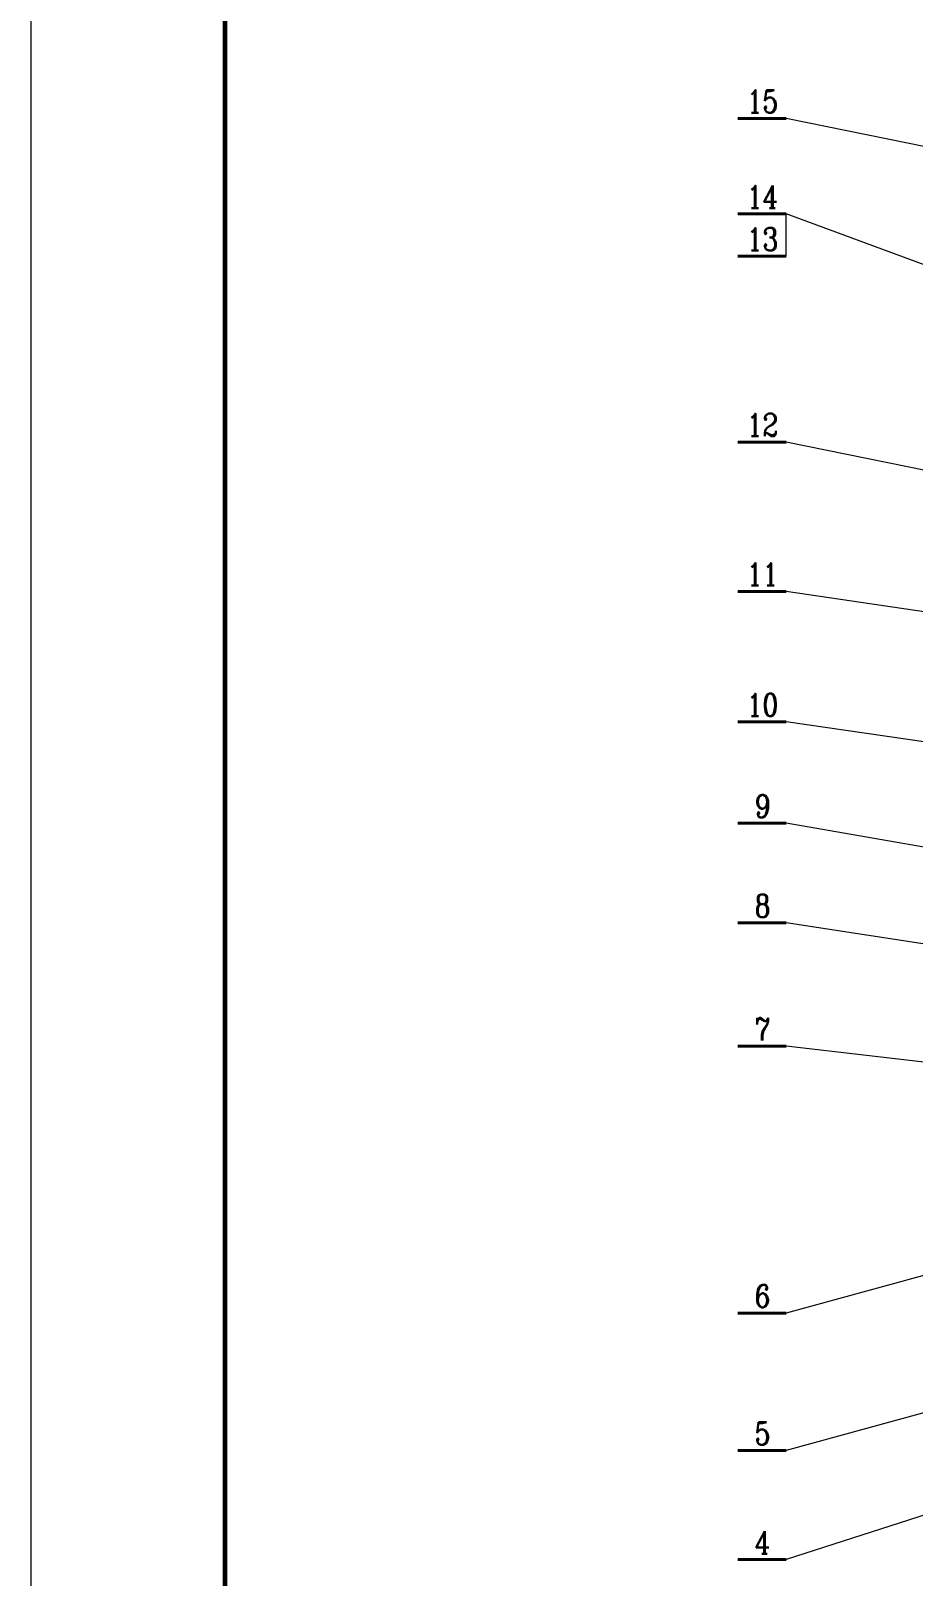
# Model space of a CAD drawing. Extents: x -4398 to 3578, y -1551 to 9604.
# Drawn here: x -4398 to -3260, y 5445 to 7438 of the extents above; entities that cross this region are included whole.
import ezdxf
from ezdxf.enums import TextEntityAlignment as Align

# ---------------------------------------------------------------- set-up
doc = ezdxf.new("R2010")
doc.units = 0
doc.header["$LTSCALE"] = 10
for name, color, linetype, lineweight in [('A 粗实线', 1, 'CONTINUOUS', 40), ('B 细实线', 7, 'CONTINUOUS', 18), ('C 文 字', 2, 'CONTINUOUS', 20)]:
    doc.layers.add(name, color=color, linetype=linetype, lineweight=lineweight)
doc.styles.add('ROMANC', font='romanc', dxfattribs={"width": 0.7, "height": 6})

msp = doc.modelspace()

# ---------------------------------------------------------------- linework, layer by layer
at = {"layer": 'A 粗实线'}
for p, q in [((-3486.4, 7324.7), (-3424, 7324.7)), ((-3486.4, 7201.7), (-3424, 7201.7)), ((-3486.4, 7147.1), (-3424, 7147.1)), ((-3486.4, 6907.4), (-3424, 6907.4)), ((-3486.4, 6714.8), (-3424, 6714.8)), ((-3486.4, 6546.5), (-3424, 6546.5)), ((-3486.4, 6416), (-3424, 6416)), ((-3486.4, 6287.4), (-3424, 6287.4)), ((-3486.4, 6128.1), (-3424, 6128.1)), ((-3486.4, 5784.1), (-3424, 5784.1)), ((-3486.4, 5606.8), (-3424, 5606.8)), ((-3486.4, 5466.2), (-3424, 5466.2))]:
    msp.add_line(p, q, dxfattribs=at)
at = {"layer": 'A 粗实线', "color": 5, "lineweight": 60}
msp.add_lwpolyline([(1441.9, 1293.6), (1441.9, 9503.6), (-4148.1, 9503.6), (-4148.1, 1293.6)], close=True, dxfattribs=at)
at = {"layer": 'B 细实线'}
for p, q in [((-2819, 7201.2), (-3424, 7324.7)), ((-2949, 7025.6), (-3424, 7201.7)), ((-3424, 7147.1), (-3424, 7201.7)), ((-3027.5, 6826.4), (-3424, 6907.4)), ((-2510.9, 6579.7), (-3424, 6714.8)), ((-2869, 6465.6), (-3424, 6546.5)), ((-2388.5, 6234.7), (-3424, 6416)), ((-2757.4, 6184.8), (-3424, 6287.4)), ((-2836, 6059.7), (-3424, 6128.1)), ((-2861, 5938.1), (-3424, 5784.1)), ((-2796.7, 5778.4), (-3424, 5606.8)), ((-2784, 5672.1), (-3424, 5466.2))]:
    msp.add_line(p, q, dxfattribs=at)
msp.add_lwpolyline([(1541.9, 1193.6), (1541.9, 9603.6), (-4398.1, 9603.6), (-4398.1, 1193.6)], close=True, dxfattribs=at)

# ---------------------------------------------------------------- texts
at = {"layer": 'C 文 字', "style": 'ROMANC', "width": 0.8}
for s, height, p in [('15', 29.27, (-3454.6, 7346.7)), ('14', 29.27, (-3454.6, 7223.6)), ('13', 29.27, (-3454.6, 7169)), ('12', 29.27, (-3454.6, 6929.4)), ('11', 29.27, (-3454.6, 6736.8)), ('10', 29.27, (-3454.6, 6568.4)), ('9', 29.3, (-3454.6, 6437.9)), ('8', 29.3, (-3454.6, 6309.3)), ('7', 29.3, (-3454.6, 6150.1)), ('6', 29.3, (-3454.6, 5806)), ('5', 29.3, (-3454.6, 5628.8)), ('4', 29.3, (-3454.6, 5488.1))]:
    msp.add_text(s, height=height, dxfattribs=at).set_placement(p, align=Align.MIDDLE)

doc.saveas('drawing.dxf')
